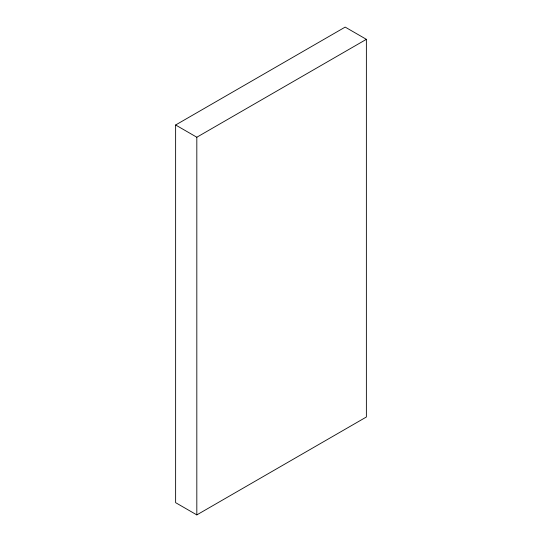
<?xml version="1.0" encoding="UTF-8"?>
<svg xmlns="http://www.w3.org/2000/svg" width="542" height="542" viewBox="0 0 542 542"><rect width="100%" height="100%" fill="white"/><g stroke="black" fill="none" stroke-linecap="round" stroke-linejoin="round"><path stroke-width="0.81" d="M175.628 124.992L345.179 27.1L366.372 39.336L366.372 417.008L196.821 514.9L175.628 502.664L175.628 124.992L196.821 137.228L366.372 39.336M196.821 137.228L196.821 514.9"/></g></svg>
